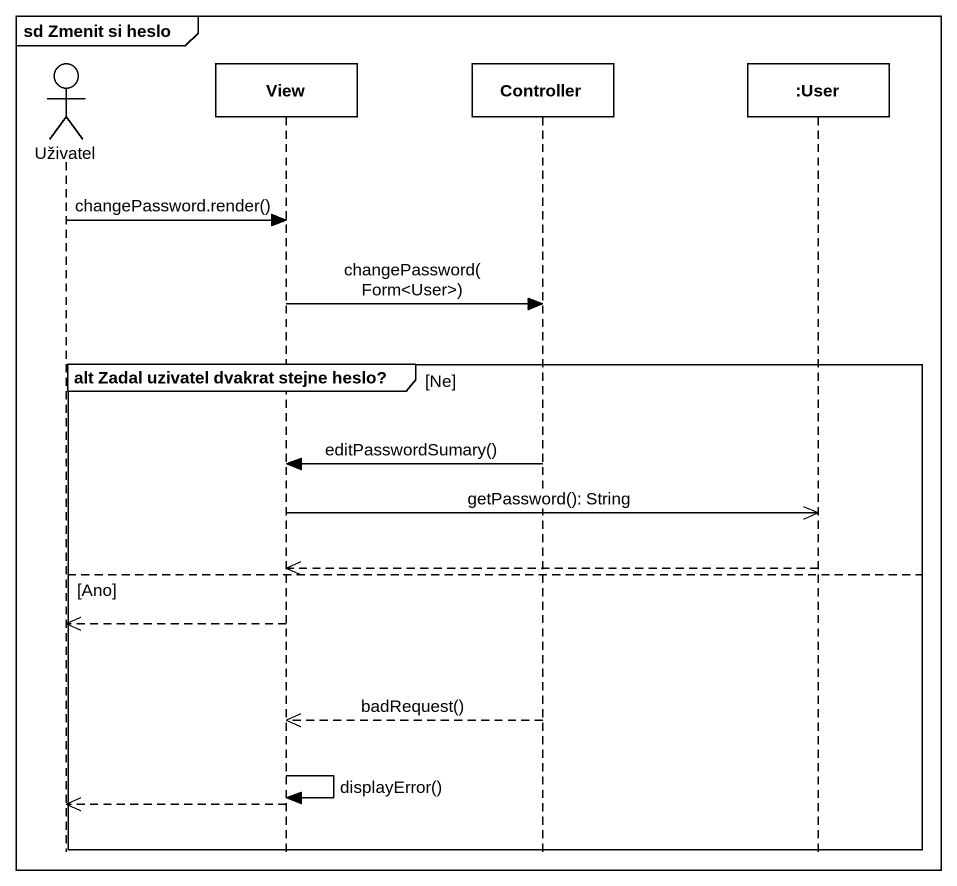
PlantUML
@startuml
mainframe sd Zmenit si heslo
hide footbox
actor Uživatel
participant View
participant Controller
participant ":User" as User

Uživatel -> View : changePassword.render()
View -> Controller : changePassword(Form<User>)
group alt Zadal uzivatel dvakrat stejne heslo? [Ne]
  Controller -> View : editPasswordSumary()
  View ->> User : getPassword(): String
  User -->> View
else Ano
  View -->> Uživatel
  Controller -->> View : badRequest()
  View -> View : displayError()
  View -->> Uživatel
end
@enduml
